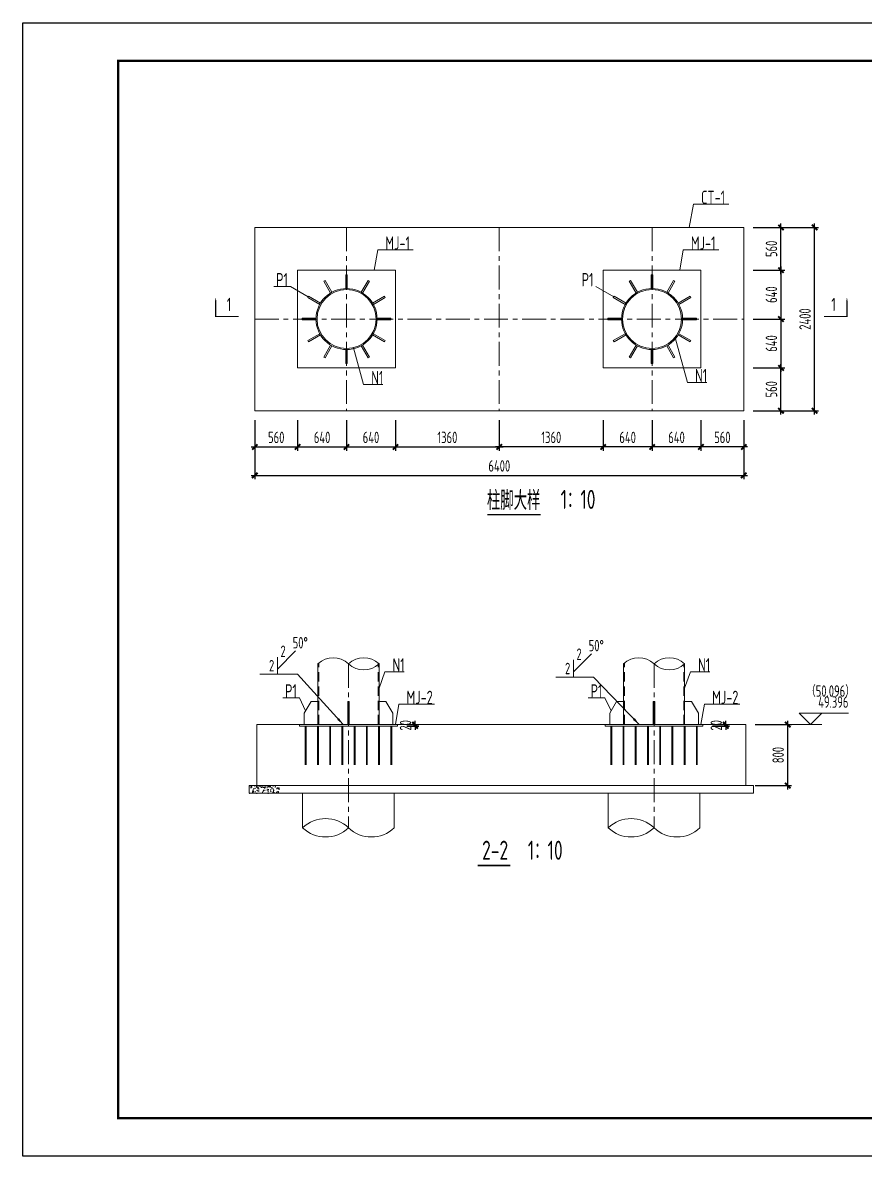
# Model space of a CAD drawing. Extents: x -2876908 to 633791, y -1383861 to 872234.
# Drawn here: x -316553 to -206245, y -847433 to -698933 of the extents above; entities that cross this region are included whole.
import ezdxf
from ezdxf.enums import TextEntityAlignment as Align

# ---------------------------------------------------------------- set-up
doc = ezdxf.new("R2010")
doc.units = 0
doc.header["$LTSCALE"] = 5
doc.header["$MEASUREMENT"] = 0
doc.linetypes.add('CENTER', pattern=[2, 1.25, -0.25, 0.25, -0.25])
doc.linetypes.add('DASHED', pattern=[0.75, 0.5, -0.25])
doc.layers.get('0').update_dxf_attribs({"linetype": 'CONTINUOUS', "lineweight": 25})
doc.layers.get('DEFPOINTS').update_dxf_attribs({"color": 35, "linetype": 'CONTINUOUS', "lineweight": 13})
for name, color, linetype, lineweight in [('1粗实线', 1, 'CONTINUOUS', 30), ('3中心线', 6, 'CENTER', 18), ('4虚线', 2, 'DASHED', 18), ('5标注', 3, 'CONTINUOUS', 15), ('6文本', 7, 'CONTINUOUS', 15), ('8轮廓线', 4, 'CONTINUOUS', 15), ('DIM', 3, 'CONTINUOUS', 0), ('HFZT', 5, 'CONTINUOUS', 15), ('STXT_HF', 7, 'CONTINUOUS', 0), ('THIN', 7, 'CONTINUOUS', 0)]:
    doc.layers.add(name, color=color, linetype=linetype, lineweight=lineweight)
for name, color, linetype in [('M_Dim', 3, 'CONTINUOUS'), ('基础-CT', 6, 'CONTINUOUS'), ('支架', 7, 'CONTINUOUS')]:
    doc.layers.add(name, color=color, linetype=linetype)
doc.styles.get("Standard").update_dxf_attribs({"font": '', "width": 0.7})
doc.styles.add('TSSD_Dimension', font='tssdeng.shx', dxfattribs={"width": 0.7, "bigfont": 'hztxt.shx'})
doc.styles.add('TSSD_Label', font='tssdeng.shx', dxfattribs={"width": 0.7, "bigfont": 'hztxt.shx'})
doc.styles.add('TSSD_NORM', font='tssdeng.shx', dxfattribs={"width": 0.7, "bigfont": 'hztxt.shx'})
doc.styles.get('Standard').set_extended_font_data('SimSun')
doc.dimstyles.new('TSSD_100_100', dxfattribs={"dimtxt": 300, "dimasz": 100, "dimexe": 100, "dimexo": 250, "dimgap": 100, "dimtad": 1, "dimdec": 0, "dimzin": 0, "dimdsep": 46, "dimtxsty": 'TSSD_Dimension', "dimblk": 'ARCHTICK', "dimblk1": 'ARCHTICK', "dimblk2": 'ARCHTICK', "dimcen": 0, "dimdle": 100, "dimclrt": 7, "dimadec": 0, "dimazin": 0, "dimtfac": 1, "dimtdec": 0, "dimtix": 1, "dimtmove": 2, "dimatfit": 3, "dimfxl": 1, "dimtolj": 1, "dimtzin": 0, "dimarcsym": 0})
doc.dimstyles.new('TSSD_LEADER_STYLE_200.0', dxfattribs={"dimtxt": 0.18, "dimasz": 200, "dimexe": 0.18, "dimexo": 0.0625, "dimgap": 0.09, "dimtad": 0, "dimtih": 1, "dimtoh": 1, "dimdec": 4, "dimzin": 0, "dimdsep": 46, "dimtxsty": 'Standard', "dimcen": 0.09, "dimadec": 0, "dimazin": 0, "dimtfac": 1, "dimtdec": 4, "dimtofl": 0, "dimtmove": 0, "dimatfit": 3, "dimfxl": 1, "dimtolj": 1, "dimtzin": 0, "dimarcsym": 0})

# ---------------------------------------------------------------- blocks, each defined once
blk = doc.blocks.new('施工设计图框')
at = {"color": 7, "linetype": 'Continuous'}
blk.add_lwpolyline([(-395.5, -13.5), (-395.5, 283.5), (24.5, 283.5), (24.5, -13.5), (-395.5, -13.5)], dxfattribs=at)
at = {"layer": '1粗实线', "color": 7, "linetype": 'Continuous', "const_width": 0.6}
blk.add_lwpolyline([(-370.5, -3.5), (-370.5, 273.5), (14.5, 273.5), (14.5, -3.5), (-370.5, -3.5)], dxfattribs=at)
at = {"layer": 'HFZT', "color": 2, "style": 'TSSD_NORM', "width": 0.7}
for tag, height, p in [('比例尺', 2.5, (7.25, 17.5)), ('图号', 2.5, (-20.49, 3.5)), ('日期', 2.5, (7.25, 3.5)), ('图名', 4, (-76.24, 0.75))]:
    blk.add_attdef(tag, text='', height=height, dxfattribs=at).set_placement(p, align=Align.MIDDLE)
blk = doc.blocks.new('_ArchTick')
at = {"color": 0, "linetype": 'ByBlock', "const_width": 0.5}
blk.add_lwpolyline([(-0.71, -0.71), (0.71, 0.71)], dxfattribs=at)
blk = doc.blocks.new('*D940')
at = {"layer": 'DEFPOINTS', "color": 0, "transparency": 16777216}
for p in [(-286158, -749758), (-280558, -749758), (-280558, -754511)]:
    blk.add_point(p, dxfattribs=at)
at = {"layer": 'DIM', "color": 0, "lineweight": -2, "transparency": 16777216}
for p, q in [((-286158, -751008), (-286158, -755011)), ((-280558, -751008), (-280558, -755011)), ((-286658, -754511), (-280058, -754511))]:
    blk.add_line(p, q, dxfattribs=at)
at = {"layer": 'DIM', "color": 0, "lineweight": -2, "transparency": 16777216, "xscale": 500, "yscale": 500, "zscale": 500, "rotation": 180}
blk.add_blockref('_ArchTick', (-286158, -754511), dxfattribs=at)
at = {"layer": 'DIM', "color": 0, "lineweight": -2, "transparency": 16777216, "xscale": 500, "yscale": 500, "zscale": 500}
blk.add_blockref('_ArchTick', (-280558, -754511), dxfattribs=at)
at = {"layer": 'DIM', "color": 7, "transparency": 16777216, "insert": (-283358, -753261), "char_height": 1500, "attachment_point": 5, "style": 'TSSD_Dimension'}
blk.add_mtext('\\A1;560', dxfattribs=at)
blk = doc.blocks.new('*D941')
at = {"layer": 'DEFPOINTS', "color": 0, "transparency": 16777216}
for p in [(-267758, -749758), (-254158, -749758), (-254158, -754511)]:
    blk.add_point(p, dxfattribs=at)
at = {"layer": 'DIM', "color": 0, "lineweight": -2, "transparency": 16777216}
for p, q in [((-267758, -751008), (-267758, -755011)), ((-254158, -751008), (-254158, -755011)), ((-268258, -754511), (-253658, -754511))]:
    blk.add_line(p, q, dxfattribs=at)
at = {"layer": 'DIM', "color": 0, "lineweight": -2, "transparency": 16777216, "xscale": 500, "yscale": 500, "zscale": 500, "rotation": 180}
blk.add_blockref('_ArchTick', (-267758, -754511), dxfattribs=at)
at = {"layer": 'DIM', "color": 0, "lineweight": -2, "transparency": 16777216, "xscale": 500, "yscale": 500, "zscale": 500}
blk.add_blockref('_ArchTick', (-254158, -754511), dxfattribs=at)
at = {"layer": 'DIM', "color": 7, "transparency": 16777216, "insert": (-260958, -753261), "char_height": 1500, "attachment_point": 5, "style": 'TSSD_Dimension'}
blk.add_mtext('\\A1;1360', dxfattribs=at)
blk = doc.blocks.new('*D942')
at = {"layer": 'DEFPOINTS', "color": 0, "transparency": 16777216}
for p in [(-222158, -744158), (-217283, -744158), (-222158, -749758)]:
    blk.add_point(p, dxfattribs=at)
at = {"layer": 'DIM', "color": 0, "lineweight": -2, "transparency": 16777216}
for p, q in [((-217283, -750258), (-217283, -743658)), ((-220908, -744158), (-216783, -744158)), ((-220908, -749758), (-216783, -749758))]:
    blk.add_line(p, q, dxfattribs=at)
at = {"layer": 'DIM', "color": 0, "lineweight": -2, "transparency": 16777216, "xscale": 500, "yscale": 500, "zscale": 500}
for p, rotation in [((-217283, -744158), 90), ((-217283, -749758), 270)]:
    blk.add_blockref('_ArchTick', p, dxfattribs=dict(at, rotation=rotation))
at = {"layer": 'DIM', "color": 7, "transparency": 16777216, "insert": (-218533, -746958), "char_height": 1500, "attachment_point": 5, "rotation": 90, "style": 'TSSD_Dimension'}
blk.add_mtext('\\A1;560', dxfattribs=at)
blk = doc.blocks.new('*D943')
at = {"layer": 'DEFPOINTS', "color": 0, "transparency": 16777216}
for p in [(-222158, -725758), (-217283, -725758), (-222158, -731358)]:
    blk.add_point(p, dxfattribs=at)
at = {"layer": 'DIM', "color": 0, "lineweight": -2, "transparency": 16777216}
for p, q in [((-220908, -725758), (-216783, -725758)), ((-217283, -731858), (-217283, -725258)), ((-220908, -731358), (-216783, -731358))]:
    blk.add_line(p, q, dxfattribs=at)
at = {"layer": 'DIM', "color": 0, "lineweight": -2, "transparency": 16777216, "xscale": 500, "yscale": 500, "zscale": 500}
for p, rotation in [((-217283, -725758), 90), ((-217283, -731358), 270)]:
    blk.add_blockref('_ArchTick', p, dxfattribs=dict(at, rotation=rotation))
at = {"layer": 'DIM', "color": 7, "transparency": 16777216, "insert": (-218533, -728558), "char_height": 1500, "attachment_point": 5, "rotation": 90, "style": 'TSSD_Dimension'}
blk.add_mtext('\\A1;560', dxfattribs=at)
blk = doc.blocks.new('*D944')
at = {"layer": 'DEFPOINTS', "color": 0, "transparency": 16777216}
for p in [(-222158, -725758), (-212884, -725758), (-222158, -749758)]:
    blk.add_point(p, dxfattribs=at)
at = {"layer": 'DIM', "color": 0, "lineweight": -2, "transparency": 16777216}
for p, q in [((-220908, -725758), (-212384, -725758)), ((-212884, -750258), (-212884, -725258)), ((-220908, -749758), (-212384, -749758))]:
    blk.add_line(p, q, dxfattribs=at)
at = {"layer": 'DIM', "color": 0, "lineweight": -2, "transparency": 16777216, "xscale": 500, "yscale": 500, "zscale": 500}
for p, rotation in [((-212884, -725758), 90), ((-212884, -749758), 270)]:
    blk.add_blockref('_ArchTick', p, dxfattribs=dict(at, rotation=rotation))
at = {"layer": 'DIM', "color": 7, "transparency": 16777216, "insert": (-214134, -737758), "char_height": 1500, "attachment_point": 5, "rotation": 90, "style": 'TSSD_Dimension'}
blk.add_mtext('\\A1;2400', dxfattribs=at)
blk = doc.blocks.new('*D945')
at = {"layer": 'DEFPOINTS', "color": 0, "transparency": 16777216}
for p in [(-286158, -749758), (-222158, -749758), (-222158, -758243)]:
    blk.add_point(p, dxfattribs=at)
at = {"layer": 'DIM', "color": 0, "lineweight": -2, "transparency": 16777216}
for p, q in [((-286158, -751008), (-286158, -758743)), ((-222158, -751008), (-222158, -758743)), ((-286658, -758243), (-221658, -758243))]:
    blk.add_line(p, q, dxfattribs=at)
at = {"layer": 'DIM', "color": 0, "lineweight": -2, "transparency": 16777216, "xscale": 500, "yscale": 500, "zscale": 500, "rotation": 180}
blk.add_blockref('_ArchTick', (-286158, -758243), dxfattribs=at)
at = {"layer": 'DIM', "color": 0, "lineweight": -2, "transparency": 16777216, "xscale": 500, "yscale": 500, "zscale": 500}
blk.add_blockref('_ArchTick', (-222158, -758243), dxfattribs=at)
at = {"layer": 'DIM', "color": 7, "transparency": 16777216, "insert": (-254158, -756993), "char_height": 1500, "attachment_point": 5, "style": 'TSSD_Dimension'}
blk.add_mtext('\\A1;6400', dxfattribs=at)
blk = doc.blocks.new('*D946')
at = {"layer": 'DEFPOINTS', "color": 0, "transparency": 16777216}
for p in [(-280558, -749758), (-274158, -749758), (-274158, -754511)]:
    blk.add_point(p, dxfattribs=at)
at = {"layer": 'DIM', "color": 0, "lineweight": -2, "transparency": 16777216}
for p, q in [((-280558, -751008), (-280558, -755011)), ((-274158, -751008), (-274158, -755011)), ((-281058, -754511), (-273658, -754511))]:
    blk.add_line(p, q, dxfattribs=at)
at = {"layer": 'DIM', "color": 0, "lineweight": -2, "transparency": 16777216, "xscale": 500, "yscale": 500, "zscale": 500, "rotation": 180}
blk.add_blockref('_ArchTick', (-280558, -754511), dxfattribs=at)
at = {"layer": 'DIM', "color": 0, "lineweight": -2, "transparency": 16777216, "xscale": 500, "yscale": 500, "zscale": 500}
blk.add_blockref('_ArchTick', (-274158, -754511), dxfattribs=at)
at = {"layer": 'DIM', "color": 7, "transparency": 16777216, "insert": (-277358, -753261), "char_height": 1500, "attachment_point": 5, "style": 'TSSD_Dimension'}
blk.add_mtext('\\A1;640', dxfattribs=at)
blk = doc.blocks.new('*D947')
at = {"layer": 'DEFPOINTS', "color": 0, "transparency": 16777216}
for p in [(-274158, -749758), (-267758, -749758), (-267758, -754511)]:
    blk.add_point(p, dxfattribs=at)
at = {"layer": 'DIM', "color": 0, "lineweight": -2, "transparency": 16777216}
for p, q in [((-274158, -751008), (-274158, -755011)), ((-267758, -751008), (-267758, -755011)), ((-274658, -754511), (-267258, -754511))]:
    blk.add_line(p, q, dxfattribs=at)
at = {"layer": 'DIM', "color": 0, "lineweight": -2, "transparency": 16777216, "xscale": 500, "yscale": 500, "zscale": 500, "rotation": 180}
blk.add_blockref('_ArchTick', (-274158, -754511), dxfattribs=at)
at = {"layer": 'DIM', "color": 0, "lineweight": -2, "transparency": 16777216, "xscale": 500, "yscale": 500, "zscale": 500}
blk.add_blockref('_ArchTick', (-267758, -754511), dxfattribs=at)
at = {"layer": 'DIM', "color": 7, "transparency": 16777216, "insert": (-270958, -753261), "char_height": 1500, "attachment_point": 5, "style": 'TSSD_Dimension'}
blk.add_mtext('\\A1;640', dxfattribs=at)
blk = doc.blocks.new('*D948')
at = {"layer": 'DEFPOINTS', "color": 0, "transparency": 16777216}
for p in [(-222158, -731358), (-222158, -737758), (-217283, -737758)]:
    blk.add_point(p, dxfattribs=at)
at = {"layer": 'DIM', "color": 0, "lineweight": -2, "transparency": 16777216}
for p, q in [((-220908, -731358), (-216783, -731358)), ((-217283, -730858), (-217283, -738258)), ((-220908, -737758), (-216783, -737758))]:
    blk.add_line(p, q, dxfattribs=at)
at = {"layer": 'DIM', "color": 0, "lineweight": -2, "transparency": 16777216, "xscale": 500, "yscale": 500, "zscale": 500}
for p, rotation in [((-217283, -731358), 90), ((-217283, -737758), 270)]:
    blk.add_blockref('_ArchTick', p, dxfattribs=dict(at, rotation=rotation))
at = {"layer": 'DIM', "color": 7, "transparency": 16777216, "insert": (-218533, -734558), "char_height": 1500, "attachment_point": 5, "rotation": 90, "style": 'TSSD_Dimension'}
blk.add_mtext('\\A1;640', dxfattribs=at)
blk = doc.blocks.new('*D949')
at = {"layer": 'DEFPOINTS', "color": 0, "transparency": 16777216}
for p in [(-222158, -737758), (-222158, -744158), (-217283, -744158)]:
    blk.add_point(p, dxfattribs=at)
at = {"layer": 'DIM', "color": 0, "lineweight": -2, "transparency": 16777216}
for p, q in [((-220908, -737758), (-216783, -737758)), ((-217283, -737258), (-217283, -744658)), ((-220908, -744158), (-216783, -744158))]:
    blk.add_line(p, q, dxfattribs=at)
at = {"layer": 'DIM', "color": 0, "lineweight": -2, "transparency": 16777216, "xscale": 500, "yscale": 500, "zscale": 500}
for p, rotation in [((-217283, -737758), 90), ((-217283, -744158), 270)]:
    blk.add_blockref('_ArchTick', p, dxfattribs=dict(at, rotation=rotation))
at = {"layer": 'DIM', "color": 7, "transparency": 16777216, "insert": (-218533, -740958), "char_height": 1500, "attachment_point": 5, "rotation": 90, "style": 'TSSD_Dimension'}
blk.add_mtext('\\A1;640', dxfattribs=at)
blk = doc.blocks.new('*D970')
at = {"layer": 'DEFPOINTS', "color": 0, "transparency": 16777216}
for p in [(-221902, -790871), (-216403, -790871), (-221902, -798871)]:
    blk.add_point(p, dxfattribs=at)
at = {"layer": 'DIM', "color": 0, "lineweight": -2, "transparency": 16777216}
for p, q in [((-220652, -790871), (-215903, -790871)), ((-216403, -799371), (-216403, -790371)), ((-220652, -798871), (-215903, -798871))]:
    blk.add_line(p, q, dxfattribs=at)
at = {"layer": 'DIM', "color": 0, "lineweight": -2, "transparency": 16777216, "xscale": 500, "yscale": 500, "zscale": 500}
for p, rotation in [((-216403, -790871), 90), ((-216403, -798871), 270)]:
    blk.add_blockref('_ArchTick', p, dxfattribs=dict(at, rotation=rotation))
at = {"layer": 'DIM', "color": 7, "transparency": 16777216, "insert": (-217653, -794871), "char_height": 1500, "attachment_point": 5, "rotation": 90, "style": 'TSSD_Dimension'}
blk.add_mtext('\\A1;800', dxfattribs=at)
blk = doc.blocks.new('*D971')
at = {"layer": 'DEFPOINTS', "color": 0, "transparency": 16777216}
for p in [(-227758, -749758), (-222158, -749758), (-227758, -754511)]:
    blk.add_point(p, dxfattribs=at)
at = {"layer": 'DIM', "color": 0, "lineweight": -2, "transparency": 16777216}
for p, q in [((-227758, -751008), (-227758, -755011)), ((-222158, -751008), (-222158, -755011)), ((-221658, -754511), (-228258, -754511))]:
    blk.add_line(p, q, dxfattribs=at)
at = {"layer": 'DIM', "color": 0, "lineweight": -2, "transparency": 16777216, "xscale": 500, "yscale": 500, "zscale": 500, "rotation": 180}
blk.add_blockref('_ArchTick', (-227758, -754511), dxfattribs=at)
at = {"layer": 'DIM', "color": 0, "lineweight": -2, "transparency": 16777216, "xscale": 500, "yscale": 500, "zscale": 500}
blk.add_blockref('_ArchTick', (-222158, -754511), dxfattribs=at)
at = {"layer": 'DIM', "color": 7, "transparency": 16777216, "insert": (-224958, -753261), "char_height": 1500, "attachment_point": 5, "style": 'TSSD_Dimension'}
blk.add_mtext('\\A1;560', dxfattribs=at)
blk = doc.blocks.new('*D972')
at = {"layer": 'DEFPOINTS', "color": 0, "transparency": 16777216}
for p in [(-254158, -749758), (-240558, -749758), (-254158, -754511)]:
    blk.add_point(p, dxfattribs=at)
at = {"layer": 'DIM', "color": 0, "lineweight": -2, "transparency": 16777216}
for p, q in [((-254158, -751008), (-254158, -755011)), ((-240558, -751008), (-240558, -755011)), ((-240058, -754511), (-254658, -754511))]:
    blk.add_line(p, q, dxfattribs=at)
at = {"layer": 'DIM', "color": 0, "lineweight": -2, "transparency": 16777216, "xscale": 500, "yscale": 500, "zscale": 500, "rotation": 180}
blk.add_blockref('_ArchTick', (-254158, -754511), dxfattribs=at)
at = {"layer": 'DIM', "color": 0, "lineweight": -2, "transparency": 16777216, "xscale": 500, "yscale": 500, "zscale": 500}
blk.add_blockref('_ArchTick', (-240558, -754511), dxfattribs=at)
at = {"layer": 'DIM', "color": 7, "transparency": 16777216, "insert": (-247358, -753261), "char_height": 1500, "attachment_point": 5, "style": 'TSSD_Dimension'}
blk.add_mtext('\\A1;1360', dxfattribs=at)
blk = doc.blocks.new('*D973')
at = {"layer": 'DEFPOINTS', "color": 0, "transparency": 16777216}
for p in [(-234158, -749758), (-227758, -749758), (-234158, -754511)]:
    blk.add_point(p, dxfattribs=at)
at = {"layer": 'DIM', "color": 0, "lineweight": -2, "transparency": 16777216}
for p, q in [((-234158, -751008), (-234158, -755011)), ((-227758, -751008), (-227758, -755011)), ((-227258, -754511), (-234658, -754511))]:
    blk.add_line(p, q, dxfattribs=at)
at = {"layer": 'DIM', "color": 0, "lineweight": -2, "transparency": 16777216, "xscale": 500, "yscale": 500, "zscale": 500, "rotation": 180}
blk.add_blockref('_ArchTick', (-234158, -754511), dxfattribs=at)
at = {"layer": 'DIM', "color": 0, "lineweight": -2, "transparency": 16777216, "xscale": 500, "yscale": 500, "zscale": 500}
blk.add_blockref('_ArchTick', (-227758, -754511), dxfattribs=at)
at = {"layer": 'DIM', "color": 7, "transparency": 16777216, "insert": (-230958, -753261), "char_height": 1500, "attachment_point": 5, "style": 'TSSD_Dimension'}
blk.add_mtext('\\A1;640', dxfattribs=at)
blk = doc.blocks.new('*D974')
at = {"layer": 'DEFPOINTS', "color": 0, "transparency": 16777216}
for p in [(-240558, -749758), (-234158, -749758), (-240558, -754511)]:
    blk.add_point(p, dxfattribs=at)
at = {"layer": 'DIM', "color": 0, "lineweight": -2, "transparency": 16777216}
for p, q in [((-240558, -751008), (-240558, -755011)), ((-234158, -751008), (-234158, -755011)), ((-233658, -754511), (-241058, -754511))]:
    blk.add_line(p, q, dxfattribs=at)
at = {"layer": 'DIM', "color": 0, "lineweight": -2, "transparency": 16777216, "xscale": 500, "yscale": 500, "zscale": 500, "rotation": 180}
blk.add_blockref('_ArchTick', (-240558, -754511), dxfattribs=at)
at = {"layer": 'DIM', "color": 0, "lineweight": -2, "transparency": 16777216, "xscale": 500, "yscale": 500, "zscale": 500}
blk.add_blockref('_ArchTick', (-234158, -754511), dxfattribs=at)
at = {"layer": 'DIM', "color": 7, "transparency": 16777216, "insert": (-237358, -753261), "char_height": 1500, "attachment_point": 5, "style": 'TSSD_Dimension'}
blk.add_mtext('\\A1;640', dxfattribs=at)
blk = doc.blocks.new('*D975')
at = {"layer": 'DEFPOINTS', "color": 0, "transparency": 16777216}
for p in [(-267502, -790871), (-267502, -791071), (-265184, -790871)]:
    blk.add_point(p, dxfattribs=at)
at = {"layer": 'DIM', "color": 0, "lineweight": -2, "transparency": 16777216}
for p, q in [((-266252, -790871), (-264684, -790871)), ((-266252, -791071), (-264684, -791071)), ((-265184, -790871), (-265184, -790371)), ((-265184, -791071), (-265184, -790871)), ((-265184, -791071), (-265184, -791571))]:
    blk.add_line(p, q, dxfattribs=at)
at = {"layer": 'DIM', "color": 0, "lineweight": -2, "transparency": 16777216, "xscale": 500, "yscale": 500, "zscale": 500}
for p, rotation in [((-265184, -790871), 270), ((-265184, -791071), 90)]:
    blk.add_blockref('_ArchTick', p, dxfattribs=dict(at, rotation=rotation))
at = {"layer": 'DIM', "color": 7, "transparency": 16777216, "insert": (-266434, -790971), "char_height": 1500, "attachment_point": 5, "rotation": 90, "style": 'TSSD_Dimension'}
blk.add_mtext('\\A1;20', dxfattribs=at)
blk = doc.blocks.new('*D976')
at = {"layer": 'DEFPOINTS', "color": 0, "transparency": 16777216}
for p in [(-227502, -790871), (-227502, -791071), (-224507, -790871)]:
    blk.add_point(p, dxfattribs=at)
at = {"layer": 'DIM', "color": 0, "lineweight": -2, "transparency": 16777216}
for p, q in [((-226252, -790871), (-224007, -790871)), ((-226252, -791071), (-224007, -791071)), ((-224507, -790871), (-224507, -790371)), ((-224507, -791071), (-224507, -790871)), ((-224507, -791071), (-224507, -791571))]:
    blk.add_line(p, q, dxfattribs=at)
at = {"layer": 'DIM', "color": 0, "lineweight": -2, "transparency": 16777216, "xscale": 500, "yscale": 500, "zscale": 500}
for p, rotation in [((-224507, -790871), 270), ((-224507, -791071), 90)]:
    blk.add_blockref('_ArchTick', p, dxfattribs=dict(at, rotation=rotation))
at = {"layer": 'DIM', "color": 7, "transparency": 16777216, "insert": (-225757, -790971), "char_height": 1500, "attachment_point": 5, "rotation": 90, "style": 'TSSD_Dimension'}
blk.add_mtext('\\A1;20', dxfattribs=at)
blk = doc.blocks.new('_WELD008')
at = {"color": 0, "linetype": 'ByBlock'}
for p, q in [((0, 0.3), (1.061, 1.361)), ((0, 0), (0, 1))]:
    blk.add_line(p, q, dxfattribs=at)
for tag, p in [('C', (1.286, 1.416)), ('B', (0.288, 0.856)), ('A', (-0.303, -0.009))]:
    blk.add_attdef(tag, text='', height=0.8, dxfattribs=at).set_placement(p, align=Align.CENTER)

msp = doc.modelspace()

# ---------------------------------------------------------------- hatches: boundary and pattern name
at = {"layer": '基础-CT', "ltscale": 10}
h = msp.add_hatch(dxfattribs=at)
h.set_pattern_fill('CONCRETE', color=4, scale=125)
h.set_pattern_definition([(50, (-27462220.1, -2737750.85), (896.575228, -78.440169), [93.75, -1031.25]), (355, (-27462220.1, -2737750.85), (-173.439167, 940.240167), [75, -825]), (100.4514, (-27462145.4, -2737757.4), (723.136727, 861.799428), [79.675238, -876.42764]), (46.1842, (-27462220.1, -2737500.9), (1334.05131, -206.89877), [140.625, -1546.875]), (96.6356, (-27462108.9, -2737518.1), (1168.32838, 1217.64734), [119.51286, -1314.64125]), (351.1842, (-27462220.1, -2737500.9), (1168.32743, 1217.64825), [112.5, -1237.5]), (21, (-27462095.1, -2737563.35), (746.133815, -503.273613), [93.75, -1031.25]), (326, (-27462095.1, -2737563.35), (304.144165, 906.437556), [75, -825]), (71.4514, (-27462032.9, -2737605.3), (1050.278286, 403.16312), [79.675238, -876.42764]), (37.5, (-27462220.07, -2737750.85), (15.199819, 416.1173173), [0, -815, 0, -837.5, 0, -828.125]), (7.5, (-27462220.07, -2737750.85), (328.836922, 493.01464), [0, -477.5, 0, -796.25, 0, -315.625]), (327.5, (-27462498.82, -2737750.85), (667.2780452, -28.1935897), [0, -312.5, 0, -975, 0, -1293.75]), (317.5, (-27462623.8, -2737750.85), (728.982712, 125.131228), [0, -406.25, 0, -647.5, 0, -918.75])])
h.paths.add_polyline_path([(-285901.814, -798870.911), (-286901.814, -798870.911), (-286901.814, -799870.911), (-282901.814, -799870.911), (-282901.814, -798870.911)])

# ---------------------------------------------------------------- linework, layer by layer
at = {"layer": '3中心线', "ltscale": 500}
for p, q in [((-274158.261, -725758.249), (-274158.261, -749758.249)), ((-254158.261, -725758.249), (-254158.261, -749758.249)), ((-234158.261, -725758.249), (-234158.261, -749758.249)), ((-286158.261, -737758.249), (-222158.261, -737758.249)), ((-273901.814, -782916.823), (-273901.814, -804397.807)), ((-233901.814, -782916.823), (-233901.814, -804397.807))]:
    msp.add_line(p, q, dxfattribs=at)
at = {"layer": '4虚线', "ltscale": 500}
for p, q in [((-277781.814, -790870.911), (-277781.814, -782808.747)), ((-270021.814, -790870.911), (-270021.814, -782808.747)), ((-237781.814, -790870.911), (-237781.814, -782808.747)), ((-230021.814, -790870.911), (-230021.814, -783024.899))]:
    msp.add_line(p, q, dxfattribs=at)
at = {"layer": '5标注'}
for p, q in [((-229299.245, -725758.249), (-228739.913, -722723.396)), ((-228739.913, -722723.396), (-224101.196, -722723.396)), ((-270531.667, -731358.249), (-270074.394, -728710.65)), ((-270074.394, -728710.65), (-265435.676, -728710.65)), ((-230531.667, -731358.249), (-230074.394, -728710.65)), ((-230074.394, -728710.65), (-225435.676, -728710.65)), ((-283679.124, -733507.367), (-281509.123, -733507.367)), ((-281509.123, -733507.367), (-279181.208, -734858.249)), ((-241509.123, -733507.367), (-239181.208, -734858.249)), ((-231091.759, -740326.627), (-229532.038, -746063.093)), ((-273233.382, -741505.808), (-271917.9, -746343.993)), ((-271917.9, -746343.993), (-269391.87, -746343.993)), ((-229532.038, -746063.093), (-227006.008, -746063.093)), ((-269901.814, -786107.826), (-269132.639, -783967.138)), ((-269132.639, -783967.138), (-266606.609, -783967.138)), ((-229901.814, -786107.826), (-229132.639, -783967.138)), ((-229132.639, -783967.138), (-226606.609, -783967.138)), ((-282506.168, -787373.793), (-280336.167, -787373.793)), ((-280336.167, -787373.793), (-279531.117, -789084.333)), ((-277903.064, -787870.911), (-277903.064, -790870.911)), ((-267755.852, -790870.911), (-267298.579, -788223.312)), ((-267298.579, -788223.312), (-262659.861, -788223.312)), ((-242506.168, -787373.793), (-240336.167, -787373.793)), ((-240336.167, -787373.793), (-239531.117, -789084.333)), ((-237903.064, -787870.911), (-237903.064, -790870.911)), ((-227755.852, -790870.911), (-227298.579, -788223.312)), ((-227298.579, -788223.312), (-222659.861, -788223.312))]:
    msp.add_line(p, q, dxfattribs=at)
at = {"layer": '5标注', "flags": 128}
for points in [[(-288287.547, -737414.137, 150, 150, 0), (-291287.547, -737414.137, 150, 150, 0), (-291287.547, -735914.137, 350, 0, 0), (-291287.547, -734914.137, 0, 0, 0)], [(-211650.38, -737414.137, 150, 150, 0), (-208650.38, -737414.137, 150, 150, 0), (-208650.38, -735914.137, 350, 0, 0), (-208650.38, -734914.137, 0, 0, 0)]]:
    msp.add_lwpolyline(points, format="xyseb", dxfattribs=at)
at = {"layer": '5标注'}
msp.add_lwpolyline([(-240301.814, -790870.911), (-227501.814, -790870.911), (-227501.814, -791070.911), (-240301.814, -791070.911)], close=True, dxfattribs=at)
at = {"layer": '8轮廓线'}
for p, q in [((-274258.261, -731958.249), (-274258.261, -733759.499)), ((-274058.261, -731958.249), (-274258.261, -731958.249)), ((-274058.261, -731958.249), (-274058.261, -733759.499)), ((-234258.261, -731958.249), (-234258.261, -733759.499)), ((-234058.261, -731958.249), (-234258.261, -731958.249)), ((-234058.261, -731958.249), (-234058.261, -733759.499)), ((-276971.658, -732685.302), (-277144.863, -732785.302)), ((-277144.863, -732785.302), (-276244.238, -734345.23)), ((-276971.658, -732685.302), (-276071.033, -734245.23)), ((-271344.863, -732685.302), (-272245.488, -734245.23)), ((-271171.658, -732785.302), (-272072.283, -734345.23)), ((-271171.658, -732785.302), (-271344.863, -732685.302)), ((-236971.658, -732685.302), (-237144.863, -732785.302)), ((-237144.863, -732785.302), (-236244.238, -734345.23)), ((-236971.658, -732685.302), (-236071.033, -734245.23)), ((-231344.863, -732685.302), (-232245.488, -734245.23)), ((-231171.658, -732785.302), (-232072.283, -734345.23)), ((-231171.658, -732785.302), (-231344.863, -732685.302)), ((-279131.208, -734771.647), (-279231.208, -734944.852)), ((-279231.208, -734944.852), (-277671.28, -735845.477)), ((-279131.208, -734771.647), (-277571.28, -735672.272)), ((-269185.313, -734771.647), (-270745.242, -735672.272)), ((-269085.313, -734944.852), (-270645.242, -735845.477)), ((-269085.313, -734944.852), (-269185.313, -734771.647)), ((-239131.208, -734771.647), (-239231.208, -734944.852)), ((-239231.208, -734944.852), (-237671.28, -735845.477)), ((-239131.208, -734771.647), (-237571.28, -735672.272)), ((-229185.313, -734771.647), (-230745.242, -735672.272)), ((-229085.313, -734944.852), (-230645.242, -735845.477)), ((-229085.313, -734944.852), (-229185.313, -734771.647)), ((-279958.261, -737658.249), (-278157.011, -737658.249)), ((-279958.261, -737658.249), (-279958.261, -737858.249)), ((-279958.261, -737858.249), (-278157.011, -737858.249)), ((-268358.261, -737658.249), (-270159.511, -737658.249)), ((-268358.261, -737858.249), (-270159.511, -737858.249)), ((-268358.261, -737858.249), (-268358.261, -737658.249)), ((-239958.261, -737658.249), (-238157.011, -737658.249)), ((-239958.261, -737658.249), (-239958.261, -737858.249)), ((-239958.261, -737858.249), (-238157.011, -737858.249)), ((-228358.261, -737658.249), (-230159.511, -737658.249)), ((-228358.261, -737858.249), (-230159.511, -737858.249)), ((-228358.261, -737858.249), (-228358.261, -737658.249)), ((-279231.208, -740571.647), (-277671.28, -739671.022)), ((-279231.208, -740571.647), (-279131.208, -740744.852)), ((-279131.208, -740744.852), (-277571.28, -739844.227)), ((-269185.313, -740744.852), (-270745.242, -739844.227)), ((-269085.313, -740571.647), (-270645.242, -739671.022)), ((-269185.313, -740744.852), (-269085.313, -740571.647)), ((-239231.208, -740571.647), (-237671.28, -739671.022)), ((-239231.208, -740571.647), (-239131.208, -740744.852)), ((-239131.208, -740744.852), (-237571.28, -739844.227)), ((-229185.313, -740744.852), (-230745.242, -739844.227)), ((-229085.313, -740571.647), (-230645.242, -739671.022)), ((-229185.313, -740744.852), (-229085.313, -740571.647)), ((-277144.863, -742731.197), (-276244.238, -741171.268)), ((-276971.658, -742831.197), (-276071.033, -741271.268)), ((-274258.261, -743558.249), (-274258.261, -741756.999)), ((-274058.261, -743558.249), (-274058.261, -741756.999)), ((-271344.863, -742831.197), (-272245.488, -741271.268)), ((-271171.658, -742731.197), (-272072.283, -741171.268)), ((-237144.863, -742731.197), (-236244.238, -741171.268)), ((-236971.658, -742831.197), (-236071.033, -741271.268)), ((-234258.261, -743558.249), (-234258.261, -741756.999)), ((-234058.261, -743558.249), (-234058.261, -741756.999)), ((-231344.863, -742831.197), (-232245.488, -741271.268)), ((-231171.658, -742731.197), (-232072.283, -741171.268)), ((-277144.863, -742731.197), (-276971.658, -742831.197)), ((-274258.261, -743558.249), (-274058.261, -743558.249)), ((-271344.863, -742831.197), (-271171.658, -742731.197)), ((-237144.863, -742731.197), (-236971.658, -742831.197)), ((-234258.261, -743558.249), (-234058.261, -743558.249)), ((-231344.863, -742831.197), (-231171.658, -742731.197)), ((-277901.814, -790870.911), (-277901.814, -782916.823)), ((-269901.814, -790870.911), (-269901.814, -782916.823)), ((-237901.814, -790870.911), (-237901.814, -782916.823)), ((-229901.814, -790870.911), (-229901.814, -782916.823)), ((-279703.064, -789370.911), (-278803.064, -787870.911)), ((-278803.064, -787870.911), (-277903.064, -787870.911)), ((-274001.814, -787870.911), (-274001.814, -790870.911)), ((-274001.814, -787870.911), (-273801.814, -787870.911)), ((-273801.814, -787870.911), (-273801.814, -790870.911)), ((-269000.564, -787870.911), (-269900.564, -787870.911)), ((-269900.564, -787870.911), (-269900.564, -790870.911)), ((-268100.564, -789370.911), (-269000.564, -787870.911)), ((-239703.064, -789370.911), (-238803.064, -787870.911)), ((-238803.064, -787870.911), (-237903.064, -787870.911)), ((-234001.814, -787870.911), (-234001.814, -790870.911)), ((-234001.814, -787870.911), (-233801.814, -787870.911)), ((-233801.814, -787870.911), (-233801.814, -790870.911)), ((-229000.564, -787870.911), (-229900.564, -787870.911)), ((-229900.564, -787870.911), (-229900.564, -790870.911)), ((-228100.564, -789370.911), (-229000.564, -787870.911)), ((-279703.064, -790870.911), (-279703.064, -789370.911)), ((-268100.564, -790870.911), (-268100.564, -789370.911)), ((-239703.064, -790870.911), (-239703.064, -789370.911)), ((-228100.564, -790870.911), (-228100.564, -789370.911)), ((-221901.814, -790870.911), (-285901.814, -790870.911)), ((-285901.814, -790870.911), (-285901.814, -798870.911)), ((-279703.064, -790870.911), (-277901.814, -790870.911)), ((-277901.814, -790870.911), (-269901.814, -790870.911)), ((-268100.564, -790870.911), (-269901.814, -790870.911)), ((-239703.064, -790870.911), (-237901.814, -790870.911)), ((-228100.564, -790870.911), (-229901.814, -790870.911)), ((-221901.814, -798870.911), (-221901.814, -790870.911)), ((-286901.814, -798870.911), (-220901.814, -798870.911)), ((-286901.814, -798870.911), (-286901.814, -799870.911)), ((-220901.814, -799870.911), (-220901.814, -798870.911)), ((-286901.814, -799870.911), (-220901.814, -799870.911)), ((-279901.814, -804397.807), (-279901.814, -799870.911)), ((-267901.814, -804397.807), (-267901.814, -799870.911)), ((-239901.814, -804397.807), (-239901.814, -799870.911)), ((-227901.814, -804397.807), (-227901.814, -799870.911))]:
    msp.add_line(p, q, dxfattribs=at)
for points in [[(-286158.261, -749758.249), (-286158.261, -725758.249), (-222158.261, -725758.249), (-222158.261, -749758.249)], [(-280558.261, -731358.249), (-267758.261, -731358.249), (-267758.261, -744158.249), (-280558.261, -744158.249)], [(-240558.261, -731358.249), (-227758.261, -731358.249), (-227758.261, -744158.249), (-240558.261, -744158.249)], [(-280301.814, -790870.911), (-267501.814, -790870.911), (-267501.814, -791070.911), (-280301.814, -791070.911)]]:
    msp.add_lwpolyline(points, close=True, dxfattribs=at)
for points in [[(-277901.814, -782916.823, -0.4), (-273901.814, -782916.823, 0.4), (-269901.814, -782916.823, 0.4), (-273901.814, -782916.823, -0.4)], [(-237901.814, -782916.823, -0.4), (-233901.814, -782916.823, 0.4), (-229901.814, -782916.823, 0.4), (-233901.814, -782916.823, -0.4)], [(-273901.814, -804397.807, -0.4), (-279901.814, -804397.807, -0.4), (-273901.814, -804397.807, 0.4), (-267901.814, -804397.807, 0.4)], [(-233901.814, -804397.807, -0.4), (-239901.814, -804397.807, -0.4), (-233901.814, -804397.807, 0.4), (-227901.814, -804397.807, 0.4)]]:
    msp.add_lwpolyline(points, format="xyb", dxfattribs=at)
for centre, radius in [((-274158.261, -737758.249), 4000), ((-274158.261, -737758.249), 3860), ((-234158.261, -737758.249), 4000), ((-234158.261, -737758.249), 3860)]:
    msp.add_circle(centre, radius, dxfattribs=at)
at = {"layer": 'M_Dim'}
for points in [[(-255720.003, -763382.873, 200, 200, 0), (-248758.203, -763382.873, 200, 200, 0)], [(-256996.278, -809338.968, 200, 200, 0), (-252698.509, -809338.968, 200, 200, 0)]]:
    msp.add_lwpolyline(points, format="xyseb", dxfattribs=at)
at = {"layer": 'STXT_HF'}
for p, q in [((-280571.876, -784281.537), (-285508.191, -784281.537)), ((-241820.067, -784655.673), (-246756.382, -784655.673))]:
    msp.add_line(p, q, dxfattribs=at)
at = {"layer": 'THIN'}
for p, q in [((-213421.207, -790870.911), (-214921.207, -789370.911)), ((-214921.207, -789370.911), (-211921.207, -789370.911)), ((-213421.207, -790870.911), (-211921.207, -789370.911)), ((-211921.207, -789370.911), (-208454.861, -789370.911)), ((-215902.606, -790870.911), (-211921.207, -790870.911))]:
    msp.add_line(p, q, dxfattribs=at)
at = {"layer": '支架', "color": 1, "const_width": 250}
for points in [[(-279501.814, -791070.911), (-279501.814, -796170.911)], [(-277901.814, -791070.911), (-277901.814, -796170.911)], [(-276301.814, -791070.911), (-276301.814, -796170.911)], [(-274701.814, -791070.911), (-274701.814, -796170.911)], [(-273101.814, -791070.911), (-273101.814, -796170.911)], [(-271501.814, -791070.911), (-271501.814, -796170.911)], [(-269901.814, -791070.911), (-269901.814, -796170.911)], [(-268301.814, -791070.911), (-268301.814, -796170.911)], [(-239501.814, -791070.911), (-239501.814, -796170.911)], [(-237901.814, -791070.911), (-237901.814, -796170.911)], [(-236301.814, -791070.911), (-236301.814, -796170.911)], [(-234701.814, -791070.911), (-234701.814, -796170.911)], [(-233101.814, -791070.911), (-233101.814, -796170.911)], [(-231501.814, -791070.911), (-231501.814, -796170.911)], [(-229901.814, -791070.911), (-229901.814, -796170.911)], [(-228301.814, -791070.911), (-228301.814, -796170.911)]]:
    msp.add_lwpolyline(points, dxfattribs=at)

# ---------------------------------------------------------------- block references
at = {"xscale": 500, "yscale": 500, "zscale": 500}
msp.add_blockref('施工设计图框', (-118800.389, -840682.579), dxfattribs=at)
at = {"layer": 'STXT_HF'}
ref = msp.add_blockref('_WELD008', (-283214.418, -784281.537), dxfattribs=dict(at, xscale=2250, yscale=2250, zscale=2250))
ref.add_attrib('2', '2', dxfattribs={"height": 1500, "style": 'TSSD_Label', "width": 0.7}).set_placement((-282464.418, -781281.537), align=Align.MIDDLE_CENTER)
ref.add_attrib('2', '2', dxfattribs={"height": 1500, "style": 'TSSD_Label', "width": 0.7}).set_placement((-283964.418, -783156.537), align=Align.MIDDLE_CENTER)
ref.add_attrib('50%%d', '50%%d', dxfattribs={"height": 1500, "style": 'TSSD_Label', "width": 0.7}).set_placement((-280214.418, -780156.537), align=Align.MIDDLE_CENTER)
ref = msp.add_blockref('_WELD008', (-244462.609, -784655.673), dxfattribs=dict(at, xscale=2250, yscale=2250, zscale=2250))
ref.add_attrib('2', '2', dxfattribs={"height": 1500, "style": 'TSSD_Label', "width": 0.7}).set_placement((-243712.609, -781655.673), align=Align.MIDDLE_CENTER)
ref.add_attrib('2', '2', dxfattribs={"height": 1500, "style": 'TSSD_Label', "width": 0.7}).set_placement((-245212.609, -783530.673), align=Align.MIDDLE_CENTER)
ref.add_attrib('50%%d', '50%%d', dxfattribs={"height": 1500, "style": 'TSSD_Label', "width": 0.7}).set_placement((-241462.609, -780530.673), align=Align.MIDDLE_CENTER)

# ---------------------------------------------------------------- texts
at = {"layer": '5标注', "color": 7, "char_height": 1750, "attachment_point": 7, "style": 'TSSD_NORM'}
for s, insert in [('CT-1', (-227744.729, -722690.896)), ('MJ-1', (-269079.21, -728678.15)), ('MJ-1', (-229079.21, -728678.15)), ('P1', (-283378.514, -733474.867)), ('P1', (-243378.514, -733474.867)), ('N1', (-270922.716, -746311.493)), ('N1', (-228536.854, -746030.593)), ('N1', (-268137.455, -783934.638)), ('N1', (-228137.455, -783934.638)), ('P1', (-282205.558, -787341.293)), ('MJ-2', (-266303.395, -788190.812)), ('P1', (-242205.558, -787341.293)), ('MJ-2', (-226303.395, -788190.812))]:
    msp.add_mtext(s, dxfattribs=dict(at, insert=insert))
at = {"layer": '6文本', "style": 'TSSD_NORM', "width": 0.7}
for p in [(-289537.547, -735846.829), (-210400.38, -735846.829)]:
    msp.add_text('1', height=1750, dxfattribs=at).set_placement(p, align=Align.MIDDLE_CENTER)
for s, p in [('柱脚大样', (-252276.757, -761379.668)), ('1：10', (-243848.387, -761379.668)), ('2-2', (-254702.711, -807335.762)), ('1：10', (-248142.637, -807335.762))]:
    msp.add_text(s, height=2500, dxfattribs=at).set_placement(p, align=Align.MIDDLE)
at = {"layer": 'DIM', "color": 7, "style": 'TSSD_Dimension', "width": 0.7}
for s, p in [('（50.096）', (-207614.796, -787688.806)), ('49.396', (-208454.861, -789120.911))]:
    msp.add_text(s, height=1500, dxfattribs=at).set_placement(p, align=Align.BOTTOM_RIGHT)

# ---------------------------------------------------------------- dimensions: what is measured, and where the dimension line sits
at = {"layer": 'DIM'}
for base, p1, p2, angle, picture, middle in [((-217282.793, -725758.249), (-222158.261, -731358.249), (-222158.261, -725758.249), 90, '*D943', (-218532.793, -728558.249)), ((-212883.916, -725758.249), (-222158.261, -749758.249), (-222158.261, -725758.249), 90, '*D944', (-214133.916, -737758.249)), ((-217282.793, -737758.249), (-222158.261, -731358.249), (-222158.261, -737758.249), 90, '*D948', (-218532.793, -734558.249)), ((-217282.793, -744158.249), (-222158.261, -737758.249), (-222158.261, -744158.249), 90, '*D949', (-218532.793, -740958.249)), ((-217282.793, -744158.249), (-222158.261, -749758.249), (-222158.261, -744158.249), 90, '*D942', (-218532.793, -746958.249)), ((-254158.261, -754510.567), (-240558.261, -749758.249), (-254158.261, -749758.249), 180, '*D972', (-247358.261, -753260.567)), ((-240558.261, -754510.567), (-234158.261, -749758.249), (-240558.261, -749758.249), 180, '*D974', (-237358.261, -753260.567)), ((-234158.261, -754510.567), (-227758.261, -749758.249), (-234158.261, -749758.249), 180, '*D973', (-230958.261, -753260.567)), ((-227758.261, -754510.567), (-222158.261, -749758.249), (-227758.261, -749758.249), 180, '*D971', (-224958.261, -753260.567)), ((-265184.07, -790870.911), (-267501.814, -791070.911), (-267501.814, -790870.911), 90, '*D975', (-266434.07, -790970.911)), ((-224506.631, -790870.911), (-227501.814, -791070.911), (-227501.814, -790870.911), 90, '*D976', (-225756.631, -790970.911)), ((-216402.606, -790870.911), (-221901.814, -798870.911), (-221901.814, -790870.911), 90, '*D970', (-217652.606, -794870.911))]:
    dim = msp.add_linear_dim(base=base, p1=p1, p2=p2, angle=angle, dimstyle='TSSD_100_100', override={"dimtxt": 1500, "dimasz": 500, "dimexe": 500, "dimexo": 1250, "dimgap": 500, "dimlfac": 0.1, "dimdle": 500}, dxfattribs=at)
    dim.commit()
    dim.dimension.update_dxf_attribs({"geometry": picture, "text_midpoint": middle})
for base, p1, p2, picture, middle in [((-280558.261, -754510.567), (-286158.261, -749758.249), (-280558.261, -749758.249), '*D940', (-283358.261, -753260.567)), ((-222158.261, -758242.589), (-286158.261, -749758.249), (-222158.261, -749758.249), '*D945', (-254158.261, -756992.589)), ((-274158.261, -754510.567), (-280558.261, -749758.249), (-274158.261, -749758.249), '*D946', (-277358.261, -753260.567)), ((-267758.261, -754510.567), (-274158.261, -749758.249), (-267758.261, -749758.249), '*D947', (-270958.261, -753260.567)), ((-254158.261, -754510.567), (-267758.261, -749758.249), (-254158.261, -749758.249), '*D941', (-260958.261, -753260.567))]:
    dim = msp.add_linear_dim(base=base, p1=p1, p2=p2, dimstyle='TSSD_100_100', override={"dimtxt": 1500, "dimasz": 500, "dimexe": 500, "dimexo": 1250, "dimgap": 500, "dimlfac": 0.1, "dimdle": 500}, dxfattribs=at)
    dim.commit()
    dim.dimension.update_dxf_attribs({"geometry": picture, "text_midpoint": middle})

# ---------------------------------------------------------------- leaders
at = {"layer": 'STXT_HF'}
for points in [[(-274596.918, -790870.911), (-280571.876, -784281.537)], [(-235845.109, -790870.911), (-241820.067, -784655.673)]]:
    msp.add_leader(points, dimstyle='TSSD_LEADER_STYLE_200.0', override={"dimasz": 1000}, dxfattribs=at)

doc.saveas('drawing.dxf')
